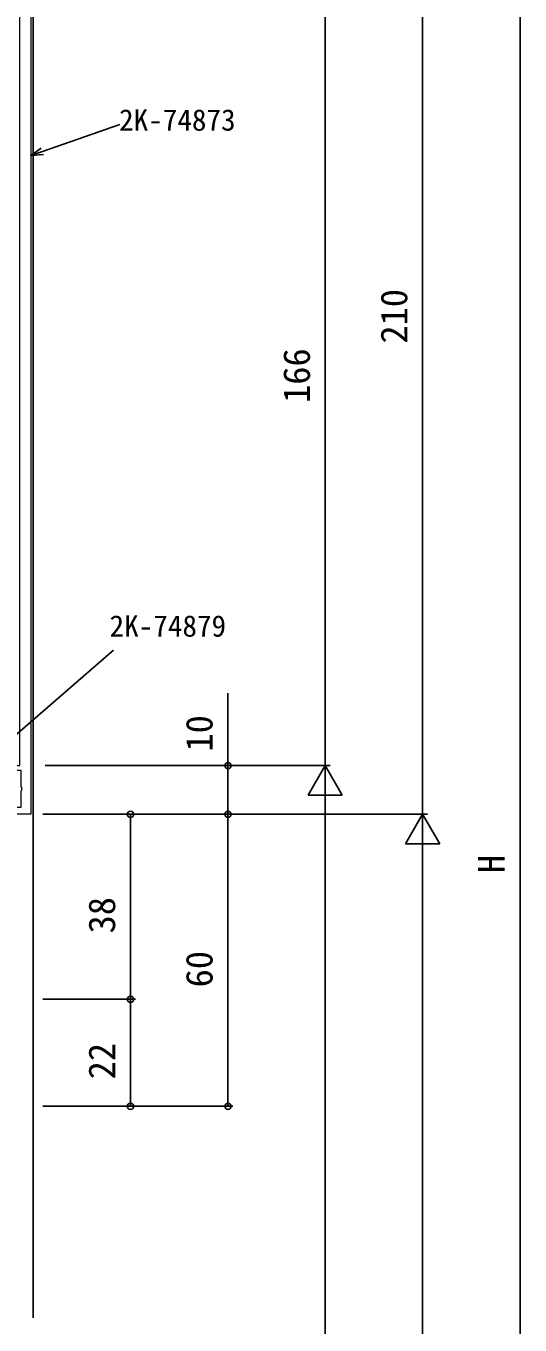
# Model space of a CAD drawing. Units: millimetres, scale not verified. Extents: x -437 to 438, y -681 to 678.
# Drawn here: x -261.6 to -160.2, y 149.1 to 416 of the extents above; entities that cross this region are included whole.
import ezdxf
from ezdxf.enums import TextEntityAlignment as Align

# ---------------------------------------------------------------- set-up
doc = ezdxf.new("R2010")
doc.units = ezdxf.units.MM
doc.header["$LTSCALE"] = 4
doc.layers.add('0-2_YKK_11', color=7, linetype='Continuous', lineweight=18)
doc.layers.add('0-3_YKK_12', color=2, linetype='Continuous')
doc.layers.add('0-6_YKK_D', color=6, linetype='Continuous')
doc.styles.add('ＭＳ ゴシック', font='')
doc.styles.get('ＭＳ ゴシック').set_extended_font_data('MS Gothic')

msp = doc.modelspace()

# ---------------------------------------------------------------- linework, layer by layer
at = {"layer": '0-2_YKK_11'}
msp.add_lwpolyline([(-260.677, 430), (-260.677, 254), (-264.677, 254), (-264.677, 257.5), (-263.877, 257.5), (-263.677, 255.5), (-262.607, 255.5), (-262.607, 258.792), (-262.487, 258.975), (-262.487, 259.525), (-262.607, 259.708), (-262.607, 263), (-263.677, 263), (-263.877, 261), (-264.677, 261), (-264.677, 264), (-262.877, 264), (-262.877, 418.746)], dxfattribs=at)
at = {"layer": '0-3_YKK_12'}
msp.add_line((-260.177, 150.55), (-260.177, 512.5), dxfattribs=at)
at = {"layer": '0-6_YKK_D'}
for p, q in [((-160.177, -66.2), (-160.177, 557)), ((-180.177, 253.996), (-180.177, 463.997)), ((-200.177, 429.996), (-200.177, 263.996)), ((-257.677, 263.997), (-219.177, 263.997)), ((-257.677, 263.996), (-199.177, 263.996)), ((-257.677, 263.996), (-199.177, 263.996)), ((-200.177, 263.996), (-203.677, 257.934)), ((-200.177, 263.996), (-196.677, 257.934)), ((-200.177, 263.996), (-200.177, 251.872)), ((-203.677, 257.934), (-196.677, 257.934)), ((-200.177, -56.221), (-200.177, 256.996)), ((-258.177, 253.996), (-219.177, 253.996)), ((-258.177, 253.996), (-179.177, 253.996)), ((-258.177, 253.996), (-179.177, 253.996)), ((-257.677, 253.996), (-219.177, 253.996)), ((-257.177, 253.996), (-239.177, 253.996)), ((-240.177, 215.995), (-240.177, 253.996)), ((-220.177, 253.996), (-220.178, 193.994)), ((-180.177, 253.996), (-183.677, 247.934)), ((-180.177, 253.996), (-176.677, 247.934)), ((-180.177, 253.996), (-180.177, 241.872)), ((-183.677, 247.934), (-176.677, 247.934)), ((-180.177, -66.2), (-180.177, 246.996)), ((-258.177, 215.995), (-239.177, 215.995)), ((-258.177, 215.995), (-239.177, 215.995)), ((-240.177, 193.995), (-240.177, 215.995)), ((-258.177, 193.995), (-219.178, 193.994)), ((-258.177, 193.995), (-239.177, 193.995))]:
    msp.add_line(p, q, dxfattribs=at)
for points in [[(-260.677, 389.371), (-258.271, 390.216), (-242.394, 395.787)], [(-258.045, 389.571), (-260.677, 389.371), (-258.497, 390.86)], [(-271.043, 263.995), (-269.115, 265.664), (-243.643, 287.709)], [(-220.177, 253.996), (-220.177, 263.997), (-220.177, 278.922)]]:
    msp.add_lwpolyline(points, dxfattribs=at)
for centre in [(-220.177, 263.997), (-240.177, 253.996), (-220.177, 253.996), (-220.177, 253.996), (-240.177, 215.995), (-240.177, 215.995), (-240.177, 193.995), (-220.178, 193.994)]:
    msp.add_circle(centre, 0.637, dxfattribs=at)

# ---------------------------------------------------------------- texts
at = {"layer": '0-6_YKK_D', "style": 'ＭＳ ゴシック'}
for s, p in [('2K-74873', (-242.525, 393.17)), ('2K-74879', (-244.479, 289.184))]:
    msp.add_text(s, height=4.399, dxfattribs=at).set_placement(p, align=Align.BOTTOM_LEFT)
for s, rotation, p in [('210', 90, (-181.677, 350.73)), ('166', 90, (-201.677, 338.537)), ('10', 90, (-221.677, 266.896)), ('H', 90, (-161.677, 241.906)), ('38', 90, (-241.677, 229.52)), ('60', 89.999, (-221.677, 218.434)), ('22', 90, (-241.677, 199.541))]:
    msp.add_text(s, height=5.499, rotation=rotation, dxfattribs=at).set_placement(p, align=Align.BOTTOM_LEFT)

doc.saveas('drawing.dxf')
